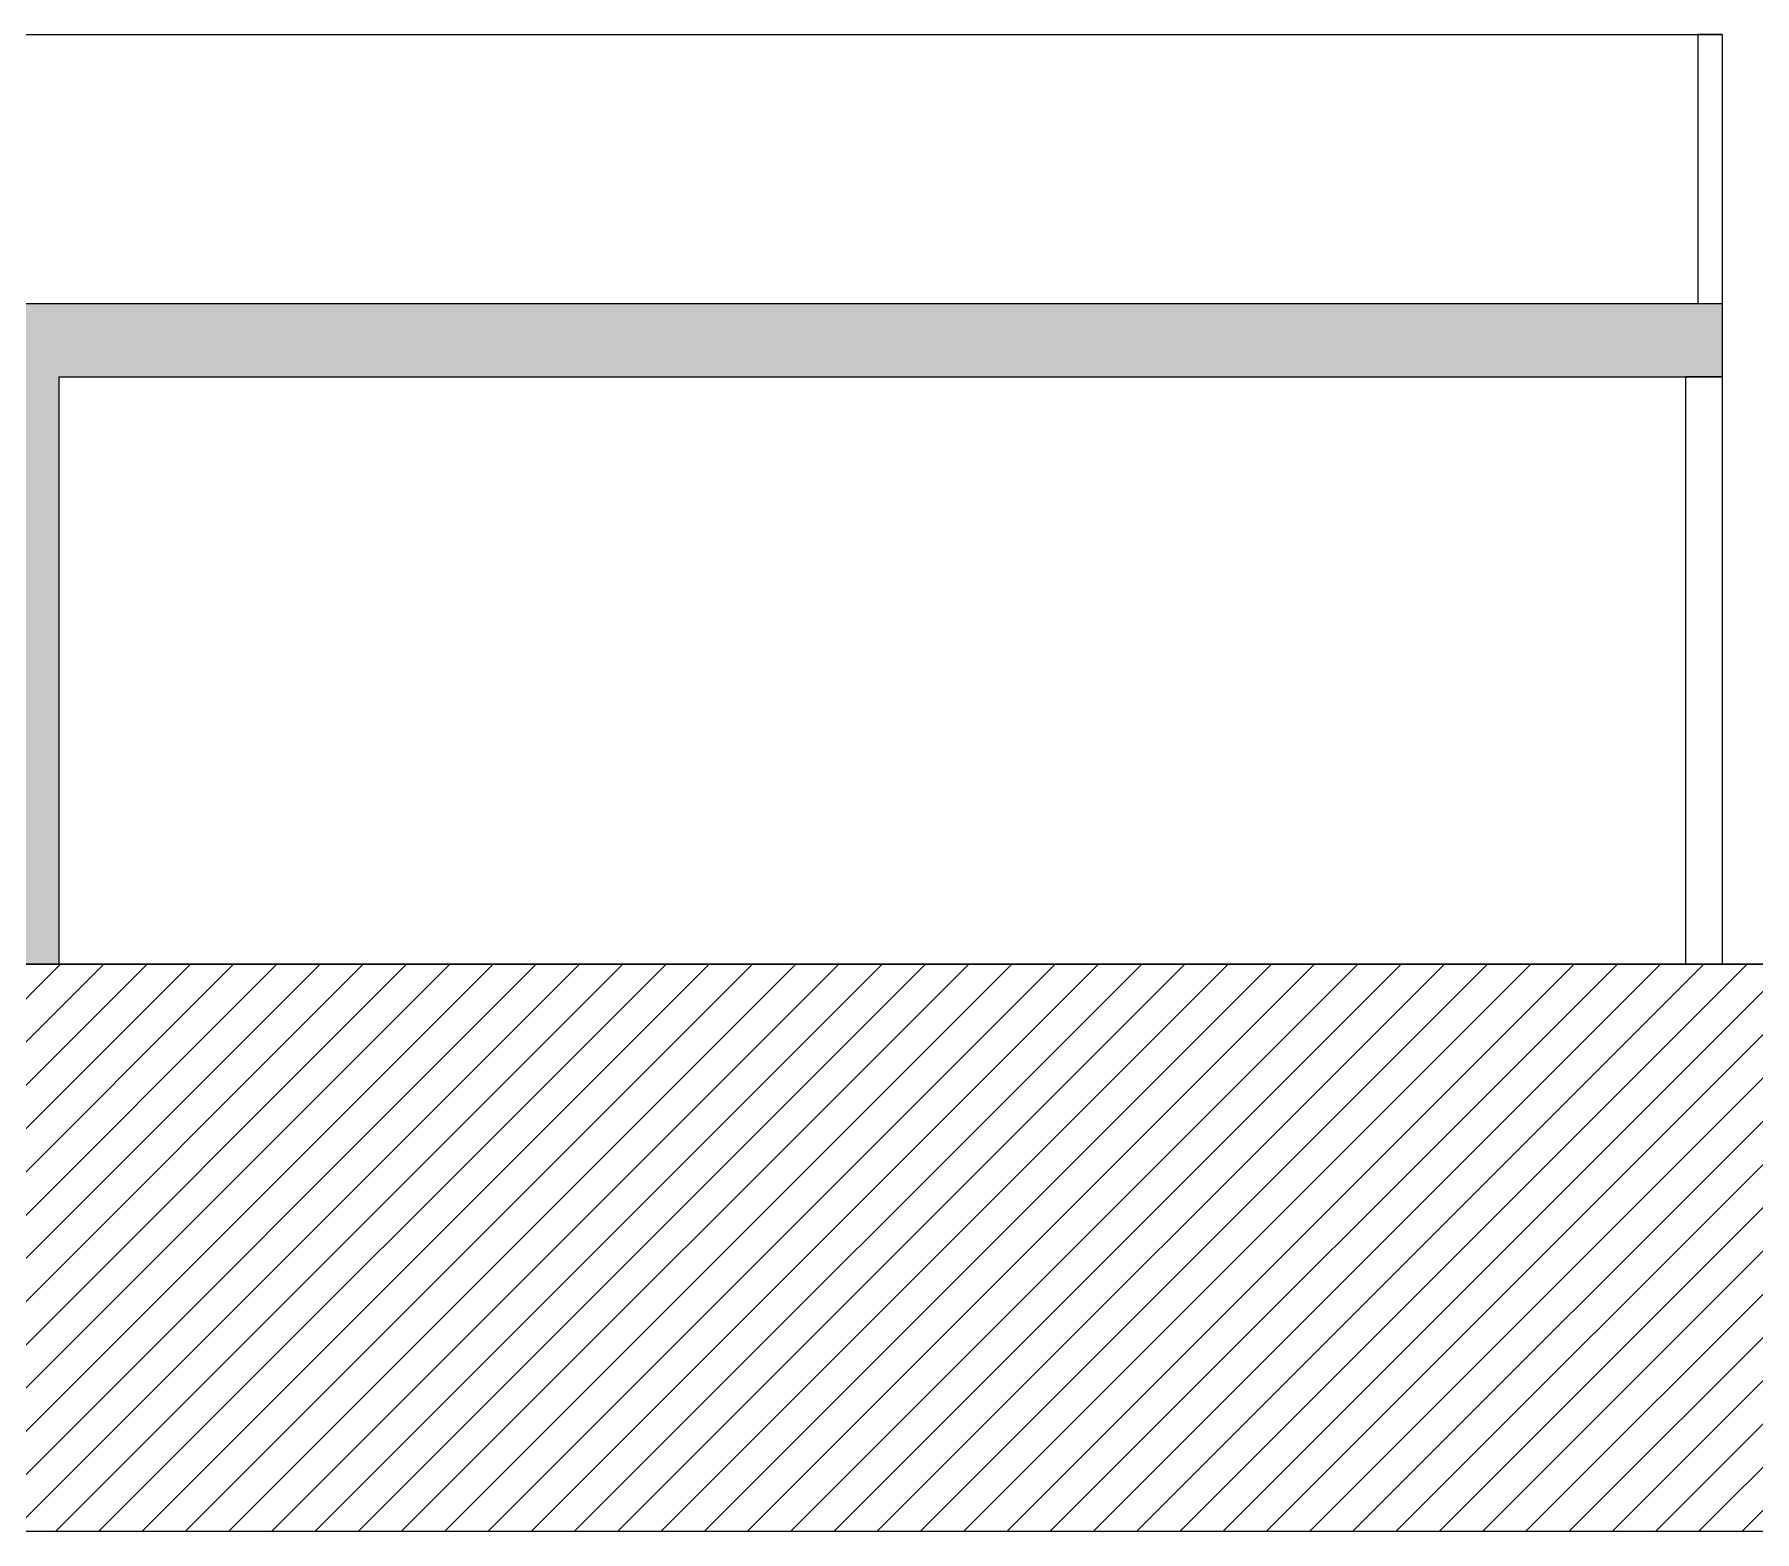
# Model space of a CAD drawing. Header units: inches. Extents: x 15 to 22798, y 21 to 21519.
# Drawn here: x 1582 to 2285, y 187 to 798 of the extents above; entities that cross this region are included whole.
import ezdxf

# ---------------------------------------------------------------- set-up
doc = ezdxf.new("R2010")
doc.units = ezdxf.units.IN
doc.header["$MEASUREMENT"] = 0

msp = doc.modelspace()

# ---------------------------------------------------------------- hatches: boundary and pattern name
at = {"ltscale": 0.5}
h = msp.add_hatch(color=256, dxfattribs=at)
h.dxf.hatch_style = 1
h.paths.add_polyline_path([(1592.19, 658.47), (2272.19, 658.47), (2272.19, 688.47), (1562.19, 688.47), (1562.19, 658.47), (1562.19, 418.47), (1592.19, 418.47)])
h = msp.add_hatch(dxfattribs=at)
h.set_pattern_fill('ANSI31', color=256, scale=100)
h.set_pattern_definition([(45, (-9490.162, 543.049), (-8.838835, 8.838835), [])])
h.paths.add_polyline_path([(2841.68, 186.52), (2841.68, 418.47), (502.19, 418.47), (502.19, 186.52)])

# ---------------------------------------------------------------- linework, layer by layer
for p, q in [((1572.19, 798.47), (2272.19, 798.47)), ((2272.19, 798.47), (2262.19, 798.47)), ((2262.19, 798.47), (2262.19, 688.47)), ((2272.19, 798.47), (2272.19, 418.47)), ((1562.19, 688.47), (2272.19, 688.47)), ((1592.19, 658.47), (2272.19, 658.47)), ((1592.19, 658.47), (1592.19, 418.47)), ((2272.19, 658.47), (2257.19, 658.47)), ((2257.19, 658.47), (2257.19, 418.47))]:
    msp.add_line(p, q, dxfattribs=at)
msp.add_line((2841.68, 418.47), (502.19, 418.47))
at = {"ltscale": 12}
msp.add_lwpolyline([(502.19, 418.47), (2841.68, 418.47), (2841.68, 186.52), (502.19, 186.52)], close=True, dxfattribs=at)

doc.saveas('drawing.dxf')
